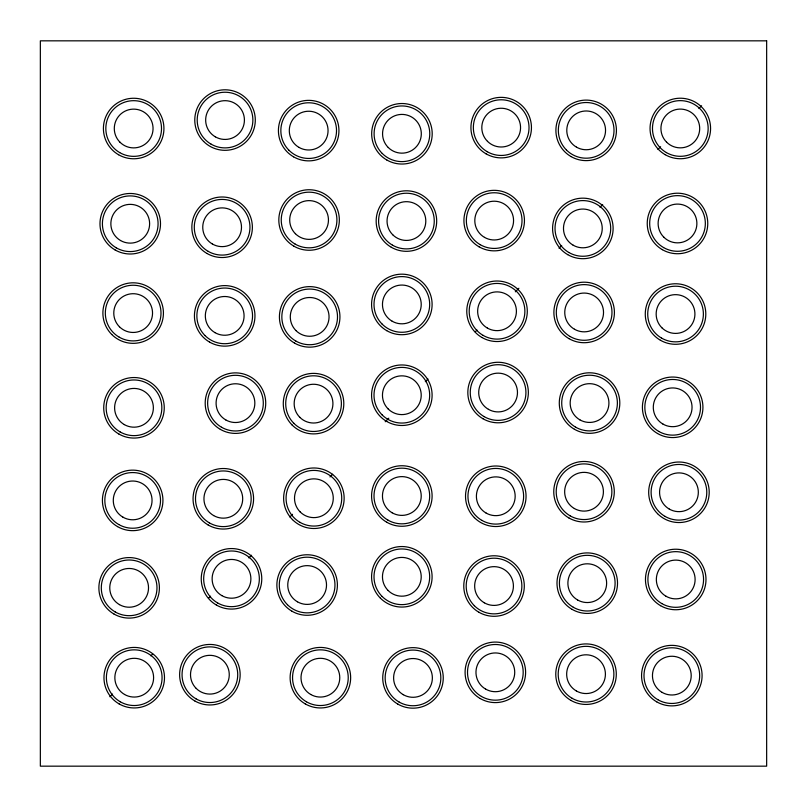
<?xml version="1.0" encoding="UTF-8"?>
<svg xmlns="http://www.w3.org/2000/svg" width="807" height="807" viewBox="0 0 807 807"><rect width="100%" height="100%" fill="white"/><g stroke="black" fill="none" stroke-linecap="round" stroke-linejoin="round"><path stroke-width="1.21" d="M109.863 696.744L112.536 694.081M150.859 655.809L152.634 654.033M208.781 597.957L210.566 596.181M248.879 557.909L251.552 555.246M289.874 516.974L292.548 514.301M329.982 476.927L332.655 474.254M385.232 421.748L388.792 418.187M425.329 381.691L428.003 379.028M475.242 331.859L477.018 330.073M515.34 291.811L518.901 288.25M559.009 248.203L561.682 245.53M600.005 207.258L602.678 204.585M657.927 149.406L660.6 146.743M698.923 108.471L701.596 105.798M766.65 40.834L40.35 40.834L40.35 766.166L766.65 766.166L766.65 40.834M656.696 701.828A30.263 30.263 0 0 0 702.09 675.62A30.263 30.263 0 0 0 656.696 649.413A30.263 30.263 0 0 0 656.696 701.828M657.907 699.73A27.842 27.842 0 0 0 699.669 675.62A27.842 27.842 0 0 0 657.907 651.511A27.842 27.842 0 0 0 657.907 699.73M662.144 692.406A19.378 19.378 0 0 0 691.206 675.62A19.378 19.378 0 0 0 662.144 658.845A19.378 19.378 0 0 0 662.144 692.406M661.811 603.586A27.842 27.842 0 0 0 703.563 579.487A27.842 27.842 0 0 0 661.811 555.377A27.842 27.842 0 0 0 661.811 603.586M666.037 596.262A19.378 19.378 0 0 0 695.109 579.487A19.378 19.378 0 0 0 666.037 562.701A19.378 19.378 0 0 0 666.037 596.262M660.6 605.694A30.263 30.263 0 0 0 705.994 579.487A30.263 30.263 0 0 0 660.6 553.269A30.263 30.263 0 0 0 660.6 605.694M657.544 513.676A30.263 30.263 0 0 0 708.173 500.108A30.263 30.263 0 0 0 671.111 463.047A30.263 30.263 0 0 0 657.544 513.676M665.029 516.389A27.842 27.842 0 0 0 706.781 492.28A27.842 27.842 0 0 0 665.029 468.171A27.842 27.842 0 0 0 665.029 516.389M669.255 509.056A19.378 19.378 0 0 0 698.327 492.28A19.378 19.378 0 0 0 669.255 475.494A19.378 19.378 0 0 0 669.255 509.056M662.981 424.089A19.378 19.378 0 0 0 692.043 407.303A19.378 19.378 0 0 0 662.981 390.527A19.378 19.378 0 0 0 662.981 424.089M658.754 431.412A27.842 27.842 0 0 0 700.506 407.303A27.842 27.842 0 0 0 658.754 383.194A27.842 27.842 0 0 0 658.754 431.412M657.534 433.51A30.263 30.263 0 0 0 702.927 407.303A30.263 30.263 0 0 0 657.534 381.096A30.263 30.263 0 0 0 657.534 433.51M661.629 338.133A27.842 27.842 0 0 0 703.381 314.024A27.842 27.842 0 0 0 661.629 289.925A27.842 27.842 0 0 0 661.629 338.133M661.841 327.733A19.378 19.378 0 0 0 694.262 319.047A19.378 19.378 0 0 0 670.526 295.312A19.378 19.378 0 0 0 661.841 327.733M660.408 340.241A30.263 30.263 0 0 0 705.802 314.024A30.263 30.263 0 0 0 660.408 287.817A30.263 30.263 0 0 0 660.408 340.241M663.586 247.567A27.842 27.842 0 0 0 705.338 223.468A27.842 27.842 0 0 0 663.586 199.359A27.842 27.842 0 0 0 663.586 247.567M663.798 237.167A19.378 19.378 0 0 0 696.219 228.482A19.378 19.378 0 0 0 672.483 204.746A19.378 19.378 0 0 0 663.798 237.167M662.365 249.676A30.263 30.263 0 0 0 707.759 223.468A30.263 30.263 0 0 0 662.365 197.261A30.263 30.263 0 0 0 662.365 249.676M666.612 142.173A19.378 19.378 0 0 0 699.033 133.488A19.378 19.378 0 0 0 675.298 109.752A19.378 19.378 0 0 0 666.612 142.173M666.39 152.584A27.842 27.842 0 0 0 708.153 128.474A27.842 27.842 0 0 0 666.39 104.365A27.842 27.842 0 0 0 666.39 152.584M665.18 154.682A30.263 30.263 0 0 0 710.574 128.474A30.263 30.263 0 0 0 665.18 102.267A30.263 30.263 0 0 0 665.18 154.682M124.54 694.464A19.378 19.378 0 0 0 153.602 677.688A19.378 19.378 0 0 0 124.54 660.903A19.378 19.378 0 0 0 124.54 694.464M120.304 701.797A27.842 27.842 0 0 0 162.066 677.688A27.842 27.842 0 0 0 120.304 653.579A27.842 27.842 0 0 0 120.304 701.797M119.093 703.896A30.263 30.263 0 0 0 164.487 677.688A30.263 30.263 0 0 0 119.093 651.481A30.263 30.263 0 0 0 119.093 703.896M115.219 611.948A27.842 27.842 0 0 0 156.982 587.839A27.842 27.842 0 0 0 115.219 563.73A27.842 27.842 0 0 0 115.219 611.948M119.456 604.625A19.378 19.378 0 0 0 148.518 587.839A19.378 19.378 0 0 0 119.456 571.063A19.378 19.378 0 0 0 119.456 604.625M122.977 517.186A19.378 19.378 0 0 0 152.049 500.401A19.378 19.378 0 0 0 122.977 483.615A19.378 19.378 0 0 0 122.977 517.186M118.75 524.51A27.842 27.842 0 0 0 160.502 500.401A27.842 27.842 0 0 0 118.75 476.291A27.842 27.842 0 0 0 118.75 524.51M120.072 431.906A27.842 27.842 0 0 0 161.834 407.807A27.842 27.842 0 0 0 120.072 383.698A27.842 27.842 0 0 0 120.072 431.906M124.298 424.583A19.378 19.378 0 0 0 153.37 407.807A19.378 19.378 0 0 0 124.298 391.022A19.378 19.378 0 0 0 124.298 424.583M119.456 326.785A19.378 19.378 0 0 0 151.877 318.089A19.378 19.378 0 0 0 128.142 294.363A19.378 19.378 0 0 0 119.456 326.785M119.244 337.185A27.842 27.842 0 0 0 160.996 313.076A27.842 27.842 0 0 0 119.244 288.967A27.842 27.842 0 0 0 119.244 337.185M116.319 247.85A27.842 27.842 0 0 0 158.071 223.741A27.842 27.842 0 0 0 116.319 199.632A27.842 27.842 0 0 0 116.319 247.85M120.546 240.526A19.378 19.378 0 0 0 149.618 223.741A19.378 19.378 0 0 0 120.546 206.965A19.378 19.378 0 0 0 120.546 240.526M119.749 152.624A27.842 27.842 0 0 0 161.511 128.515A27.842 27.842 0 0 0 119.749 104.406A27.842 27.842 0 0 0 119.749 152.624M119.971 142.214A19.378 19.378 0 0 0 152.392 133.528A19.378 19.378 0 0 0 128.656 109.792A19.378 19.378 0 0 0 119.971 142.214M212.433 244.037A19.378 19.378 0 0 0 241.495 227.261A19.378 19.378 0 0 0 212.433 210.476A19.378 19.378 0 0 0 212.433 244.037M208.196 251.36A27.842 27.842 0 0 0 249.958 227.261A27.842 27.842 0 0 0 208.196 203.152A27.842 27.842 0 0 0 208.196 251.36M295.755 340.998A27.842 27.842 0 0 0 337.508 316.889A27.842 27.842 0 0 0 295.755 292.78A27.842 27.842 0 0 0 295.755 340.998M295.967 330.588A19.378 19.378 0 0 0 328.388 321.902A19.378 19.378 0 0 0 304.653 298.166A19.378 19.378 0 0 0 295.967 330.588M213.633 515.562A19.378 19.378 0 0 0 242.695 498.787A19.378 19.378 0 0 0 213.633 482.001A19.378 19.378 0 0 0 213.633 515.562M209.406 522.886A27.842 27.842 0 0 0 251.159 498.787A27.842 27.842 0 0 0 209.406 474.677A27.842 27.842 0 0 0 209.406 522.886M392.152 512.788A19.378 19.378 0 0 0 421.224 496.002A19.378 19.378 0 0 0 392.152 479.217A19.378 19.378 0 0 0 392.152 512.788M387.925 520.112A27.842 27.842 0 0 0 429.677 496.002A27.842 27.842 0 0 0 387.925 471.893A27.842 27.842 0 0 0 387.925 520.112M386.714 522.21A30.263 30.263 0 0 0 432.108 496.002A30.263 30.263 0 0 0 386.714 469.795A30.263 30.263 0 0 0 386.714 522.21M196.182 688.401A19.378 19.378 0 0 0 228.603 679.716A19.378 19.378 0 0 0 204.867 655.99A19.378 19.378 0 0 0 196.182 688.401M195.97 698.812A27.842 27.842 0 0 0 237.722 674.702A27.842 27.842 0 0 0 195.97 650.593A27.842 27.842 0 0 0 195.97 698.812M194.759 700.91A30.263 30.263 0 0 0 240.153 674.702A30.263 30.263 0 0 0 194.759 648.495A30.263 30.263 0 0 0 194.759 700.91M382.155 596.484A27.842 27.842 0 0 0 428.729 584.006A27.842 27.842 0 0 0 394.633 549.91A27.842 27.842 0 0 0 382.155 596.484M388.137 590.502A19.378 19.378 0 0 0 420.558 581.817A19.378 19.378 0 0 0 396.822 558.081A19.378 19.378 0 0 0 388.137 590.502M380.44 598.199A30.263 30.263 0 0 0 431.069 584.631A30.263 30.263 0 0 0 394.008 547.57A30.263 30.263 0 0 0 380.44 598.199M388.137 408.927A19.378 19.378 0 0 0 420.558 400.242A19.378 19.378 0 0 0 396.822 376.506A19.378 19.378 0 0 0 388.137 408.927M382.155 414.909A27.842 27.842 0 0 0 428.729 402.431A27.842 27.842 0 0 0 394.633 368.335A27.842 27.842 0 0 0 382.155 414.909M386.714 421.436A30.263 30.263 0 0 0 432.108 395.228A30.263 30.263 0 0 0 386.714 369.011A30.263 30.263 0 0 0 386.714 421.436M382.155 324.121A27.842 27.842 0 0 0 428.729 311.643A27.842 27.842 0 0 0 394.633 277.547A27.842 27.842 0 0 0 382.155 324.121M392.152 321.216A19.378 19.378 0 0 0 421.224 304.441A19.378 19.378 0 0 0 392.152 287.655A19.378 19.378 0 0 0 392.152 321.216M288.997 150.294A27.842 27.842 0 0 0 335.571 137.815A27.842 27.842 0 0 0 301.475 103.72A27.842 27.842 0 0 0 288.997 150.294M298.993 147.399A19.378 19.378 0 0 0 328.056 130.613A19.378 19.378 0 0 0 298.993 113.827A19.378 19.378 0 0 0 298.993 147.399M392.505 245.167A27.842 27.842 0 0 0 434.257 221.057A27.842 27.842 0 0 0 392.505 196.948A27.842 27.842 0 0 0 392.505 245.167M392.727 234.756A19.378 19.378 0 0 0 425.138 226.071A19.378 19.378 0 0 0 401.412 202.335A19.378 19.378 0 0 0 392.727 234.756M382.246 153.461A27.842 27.842 0 0 0 428.82 140.983A27.842 27.842 0 0 0 394.724 106.897A27.842 27.842 0 0 0 382.246 153.461M388.228 147.479A19.378 19.378 0 0 0 420.649 138.794A19.378 19.378 0 0 0 396.913 115.068A19.378 19.378 0 0 0 388.228 147.479M487.267 151.726A27.842 27.842 0 0 0 529.019 127.617A27.842 27.842 0 0 0 487.267 103.508A27.842 27.842 0 0 0 487.267 151.726M487.478 141.326A19.378 19.378 0 0 0 519.9 132.63A19.378 19.378 0 0 0 496.174 108.905A19.378 19.378 0 0 0 487.478 141.326M306.468 701.797A27.842 27.842 0 0 0 348.231 677.688A27.842 27.842 0 0 0 306.468 653.579A27.842 27.842 0 0 0 306.468 701.797M310.705 694.464A19.378 19.378 0 0 0 339.767 677.688A19.378 19.378 0 0 0 310.705 660.903A19.378 19.378 0 0 0 310.705 694.464M305.258 703.896A30.263 30.263 0 0 0 350.652 677.688A30.263 30.263 0 0 0 305.258 651.481A30.263 30.263 0 0 0 305.258 703.896M399.072 702.019A27.842 27.842 0 0 0 440.824 677.91A27.842 27.842 0 0 0 399.072 653.801A27.842 27.842 0 0 0 399.072 702.019M403.298 694.696A19.378 19.378 0 0 0 432.37 677.91A19.378 19.378 0 0 0 403.298 661.135A19.378 19.378 0 0 0 403.298 694.696M397.861 704.118A30.263 30.263 0 0 0 443.255 677.91A30.263 30.263 0 0 0 397.861 651.703A30.263 30.263 0 0 0 397.861 704.118M485.653 689.107A19.378 19.378 0 0 0 514.725 672.332A19.378 19.378 0 0 0 485.653 655.546A19.378 19.378 0 0 0 485.653 689.107M481.426 696.441A27.842 27.842 0 0 0 523.188 672.332A27.842 27.842 0 0 0 481.426 648.223A27.842 27.842 0 0 0 481.426 696.441M480.215 698.539A30.263 30.263 0 0 0 525.609 672.332A30.263 30.263 0 0 0 480.215 646.125A30.263 30.263 0 0 0 480.215 698.539M570.902 700.385A30.263 30.263 0 0 0 616.296 674.178A30.263 30.263 0 0 0 570.902 647.971A30.263 30.263 0 0 0 570.902 700.385M572.113 698.287A27.842 27.842 0 0 0 613.875 674.178A27.842 27.842 0 0 0 572.113 650.069A27.842 27.842 0 0 0 572.113 698.287M576.349 690.953A19.378 19.378 0 0 0 605.411 674.178A19.378 19.378 0 0 0 576.349 657.392A19.378 19.378 0 0 0 576.349 690.953M573.333 607.278A27.842 27.842 0 0 0 615.095 583.168A27.842 27.842 0 0 0 573.333 559.059A27.842 27.842 0 0 0 573.333 607.278M572.123 609.376A30.263 30.263 0 0 0 617.516 583.168A30.263 30.263 0 0 0 572.123 556.961A30.263 30.263 0 0 0 572.123 609.376M577.57 599.954A19.378 19.378 0 0 0 606.632 583.168A19.378 19.378 0 0 0 577.57 566.393A19.378 19.378 0 0 0 577.57 599.954M484.341 602.809A19.378 19.378 0 0 0 513.413 586.033A19.378 19.378 0 0 0 484.341 569.248A19.378 19.378 0 0 0 484.341 602.809M478.904 612.241A30.263 30.263 0 0 0 524.298 586.033A30.263 30.263 0 0 0 478.904 559.826A30.263 30.263 0 0 0 478.904 612.241M474.345 605.714A27.842 27.842 0 0 0 520.918 593.236A27.842 27.842 0 0 0 486.823 559.14A27.842 27.842 0 0 0 474.345 605.714M486.096 513.05A19.378 19.378 0 0 0 515.169 496.265A19.378 19.378 0 0 0 486.096 479.479A19.378 19.378 0 0 0 486.096 513.05M481.87 520.374A27.842 27.842 0 0 0 523.622 496.265A27.842 27.842 0 0 0 481.87 472.156A27.842 27.842 0 0 0 481.87 520.374M474.385 517.66A30.263 30.263 0 0 0 525.024 504.103A30.263 30.263 0 0 0 487.953 467.031A30.263 30.263 0 0 0 474.385 517.66M579.86 419.842A19.378 19.378 0 0 0 608.922 403.056A19.378 19.378 0 0 0 579.86 386.271A19.378 19.378 0 0 0 579.86 419.842M575.633 427.165A27.842 27.842 0 0 0 617.385 403.056A27.842 27.842 0 0 0 575.633 378.947A27.842 27.842 0 0 0 575.633 427.165M574.413 429.263A30.263 30.263 0 0 0 619.806 403.056A30.263 30.263 0 0 0 574.413 376.849A30.263 30.263 0 0 0 574.413 429.263M570.226 336.559A27.842 27.842 0 0 0 611.978 312.45A27.842 27.842 0 0 0 570.226 288.341A27.842 27.842 0 0 0 570.226 336.559M569.016 338.658A30.263 30.263 0 0 0 614.409 312.45A30.263 30.263 0 0 0 569.016 286.243A30.263 30.263 0 0 0 569.016 338.658M574.453 329.236A19.378 19.378 0 0 0 603.525 312.45A19.378 19.378 0 0 0 574.453 295.665A19.378 19.378 0 0 0 574.453 329.236M568.935 252.53A27.842 27.842 0 0 0 610.697 228.431A27.842 27.842 0 0 0 568.935 204.322A27.842 27.842 0 0 0 568.935 252.53M567.724 254.639A30.263 30.263 0 0 0 613.118 228.431A30.263 30.263 0 0 0 567.724 202.214A30.263 30.263 0 0 0 567.724 254.639M573.172 245.207A19.378 19.378 0 0 0 602.234 228.431A19.378 19.378 0 0 0 573.172 211.646A19.378 19.378 0 0 0 573.172 245.207M566.484 150.041A27.842 27.842 0 0 0 613.058 137.563A27.842 27.842 0 0 0 578.962 103.467A27.842 27.842 0 0 0 566.484 150.041M576.48 147.146A19.378 19.378 0 0 0 605.543 130.361A19.378 19.378 0 0 0 576.48 113.575A19.378 19.378 0 0 0 576.48 147.146M488.396 409.31A19.378 19.378 0 0 0 517.469 392.535A19.378 19.378 0 0 0 488.396 375.749A19.378 19.378 0 0 0 488.396 409.31M484.17 416.644A27.842 27.842 0 0 0 525.922 392.535A27.842 27.842 0 0 0 484.17 368.426A27.842 27.842 0 0 0 484.17 416.644M482.959 418.742A30.263 30.263 0 0 0 528.353 392.535A30.263 30.263 0 0 0 482.959 366.328A30.263 30.263 0 0 0 482.959 418.742M481.9 337.477A30.263 30.263 0 0 0 527.294 311.27A30.263 30.263 0 0 0 481.9 285.063A30.263 30.263 0 0 0 481.9 337.477M483.111 335.379A27.842 27.842 0 0 0 524.873 311.27A27.842 27.842 0 0 0 483.111 287.161A27.842 27.842 0 0 0 483.111 335.379M487.337 328.046A19.378 19.378 0 0 0 516.409 311.27A19.378 19.378 0 0 0 487.337 294.484A19.378 19.378 0 0 0 487.337 328.046M484.493 237.369A19.378 19.378 0 0 0 513.565 220.593A19.378 19.378 0 0 0 484.493 203.808A19.378 19.378 0 0 0 484.493 237.369M480.266 244.703A27.842 27.842 0 0 0 522.018 220.593A27.842 27.842 0 0 0 480.266 196.484A27.842 27.842 0 0 0 480.266 244.703M568.895 517.943A30.263 30.263 0 0 0 614.288 491.725A30.263 30.263 0 0 0 568.895 465.518A30.263 30.263 0 0 0 568.895 517.943M574.342 508.511A19.378 19.378 0 0 0 603.404 491.725A19.378 19.378 0 0 0 574.342 474.95A19.378 19.378 0 0 0 574.342 508.511M570.115 515.834A27.842 27.842 0 0 0 611.867 491.725A27.842 27.842 0 0 0 570.115 467.626A27.842 27.842 0 0 0 570.115 515.834M292.487 519.637A30.263 30.263 0 0 0 343.116 506.07A30.263 30.263 0 0 0 306.055 469.008A30.263 30.263 0 0 0 292.487 519.637M300.184 511.941A19.378 19.378 0 0 0 332.605 503.255A19.378 19.378 0 0 0 308.869 479.519A19.378 19.378 0 0 0 300.184 511.941M299.972 522.341A27.842 27.842 0 0 0 341.724 498.242A27.842 27.842 0 0 0 299.972 474.133A27.842 27.842 0 0 0 299.972 522.341M299.841 417.34A19.378 19.378 0 0 0 332.262 408.655A19.378 19.378 0 0 0 308.526 384.919A19.378 19.378 0 0 0 299.841 417.34M293.859 423.322A27.842 27.842 0 0 0 340.433 410.844A27.842 27.842 0 0 0 306.337 376.748A27.842 27.842 0 0 0 293.859 423.322M225.778 419.922A19.378 19.378 0 0 0 254.841 403.137A19.378 19.378 0 0 0 225.778 386.361A19.378 19.378 0 0 0 225.778 419.922M221.542 427.246A27.842 27.842 0 0 0 263.304 403.137A27.842 27.842 0 0 0 221.542 379.038A27.842 27.842 0 0 0 221.542 427.246M205.018 335.561A27.842 27.842 0 0 0 251.592 323.082A27.842 27.842 0 0 0 217.497 288.987A27.842 27.842 0 0 0 205.018 335.561M215.015 332.655A19.378 19.378 0 0 0 244.077 315.88A19.378 19.378 0 0 0 215.015 299.094A19.378 19.378 0 0 0 215.015 332.655M295.16 244.107A27.842 27.842 0 0 0 336.912 219.998A27.842 27.842 0 0 0 295.16 195.889A27.842 27.842 0 0 0 295.16 244.107M295.382 233.707A19.378 19.378 0 0 0 327.793 225.022A19.378 19.378 0 0 0 304.068 201.286A19.378 19.378 0 0 0 295.382 233.707M215.348 136.837A19.378 19.378 0 0 0 244.42 120.061A19.378 19.378 0 0 0 215.348 103.276A19.378 19.378 0 0 0 215.348 136.837M211.121 144.171A27.842 27.842 0 0 0 252.873 120.061A27.842 27.842 0 0 0 211.121 95.952A27.842 27.842 0 0 0 211.121 144.171M287.443 604.705A27.842 27.842 0 0 0 334.017 592.227A27.842 27.842 0 0 0 299.932 558.131A27.842 27.842 0 0 0 287.443 604.705M297.44 601.8A19.378 19.378 0 0 0 326.512 585.025A19.378 19.378 0 0 0 297.44 568.239A19.378 19.378 0 0 0 297.44 601.8M292.003 611.232A30.263 30.263 0 0 0 337.397 585.025A30.263 30.263 0 0 0 292.003 558.817A30.263 30.263 0 0 0 292.003 611.232M221.814 595.606A19.378 19.378 0 0 0 250.886 578.821A19.378 19.378 0 0 0 221.814 562.045A19.378 19.378 0 0 0 221.814 595.606M217.587 602.93A27.842 27.842 0 0 0 259.34 578.821A27.842 27.842 0 0 0 217.587 554.712A27.842 27.842 0 0 0 217.587 602.93M216.377 605.028A30.263 30.263 0 0 0 261.771 578.821A30.263 30.263 0 0 0 216.377 552.613A30.263 30.263 0 0 0 216.377 605.028M114.009 614.046A30.263 30.263 0 0 0 159.403 587.839A30.263 30.263 0 0 0 114.009 561.632A30.263 30.263 0 0 0 114.009 614.046M117.54 526.608A30.263 30.263 0 0 0 162.933 500.401A30.263 30.263 0 0 0 117.54 474.193A30.263 30.263 0 0 0 117.54 526.608M118.861 434.015A30.263 30.263 0 0 0 164.255 407.807A30.263 30.263 0 0 0 118.861 381.59A30.263 30.263 0 0 0 118.861 434.015M111.759 334.481A30.263 30.263 0 0 0 162.389 320.914A30.263 30.263 0 0 0 125.327 283.842A30.263 30.263 0 0 0 111.759 334.481M115.108 249.948A30.263 30.263 0 0 0 160.502 223.741A30.263 30.263 0 0 0 115.108 197.533A30.263 30.263 0 0 0 115.108 249.948M118.538 154.722A30.263 30.263 0 0 0 163.932 128.515A30.263 30.263 0 0 0 118.538 102.307A30.263 30.263 0 0 0 118.538 154.722M206.985 253.469A30.263 30.263 0 0 0 252.379 227.261A30.263 30.263 0 0 0 206.985 201.044A30.263 30.263 0 0 0 206.985 253.469M294.545 343.096A30.263 30.263 0 0 0 339.939 316.889A30.263 30.263 0 0 0 294.545 290.681A30.263 30.263 0 0 0 294.545 343.096M208.186 524.994A30.263 30.263 0 0 0 253.58 498.787A30.263 30.263 0 0 0 208.186 472.569A30.263 30.263 0 0 0 208.186 524.994M386.714 330.648A30.263 30.263 0 0 0 432.108 304.441A30.263 30.263 0 0 0 386.714 278.223A30.263 30.263 0 0 0 386.714 330.648M293.546 156.82A30.263 30.263 0 0 0 338.94 130.613A30.263 30.263 0 0 0 293.546 104.406A30.263 30.263 0 0 0 293.546 156.82M391.294 247.265A30.263 30.263 0 0 0 436.688 221.057A30.263 30.263 0 0 0 391.294 194.85A30.263 30.263 0 0 0 391.294 247.265M386.805 159.988A30.263 30.263 0 0 0 432.199 133.78A30.263 30.263 0 0 0 386.805 107.573A30.263 30.263 0 0 0 386.805 159.988M486.056 153.824A30.263 30.263 0 0 0 531.45 127.617A30.263 30.263 0 0 0 486.056 101.41A30.263 30.263 0 0 0 486.056 153.824M571.033 156.568A30.263 30.263 0 0 0 616.427 130.361A30.263 30.263 0 0 0 571.033 104.153A30.263 30.263 0 0 0 571.033 156.568M479.055 246.801A30.263 30.263 0 0 0 524.449 220.593A30.263 30.263 0 0 0 479.055 194.386A30.263 30.263 0 0 0 479.055 246.801M292.144 425.037A30.263 30.263 0 0 0 342.773 411.469A30.263 30.263 0 0 0 305.712 374.408A30.263 30.263 0 0 0 292.144 425.037M220.331 429.354A30.263 30.263 0 0 0 265.725 403.137A30.263 30.263 0 0 0 220.331 376.93A30.263 30.263 0 0 0 220.331 429.354M209.568 342.087A30.263 30.263 0 0 0 254.962 315.88A30.263 30.263 0 0 0 209.568 289.663A30.263 30.263 0 0 0 209.568 342.087M293.95 246.206A30.263 30.263 0 0 0 339.344 219.998A30.263 30.263 0 0 0 293.95 193.791A30.263 30.263 0 0 0 293.95 246.206M203.636 141.457A30.263 30.263 0 0 0 254.266 127.889A30.263 30.263 0 0 0 217.204 90.828A30.263 30.263 0 0 0 203.636 141.457"/></g></svg>
